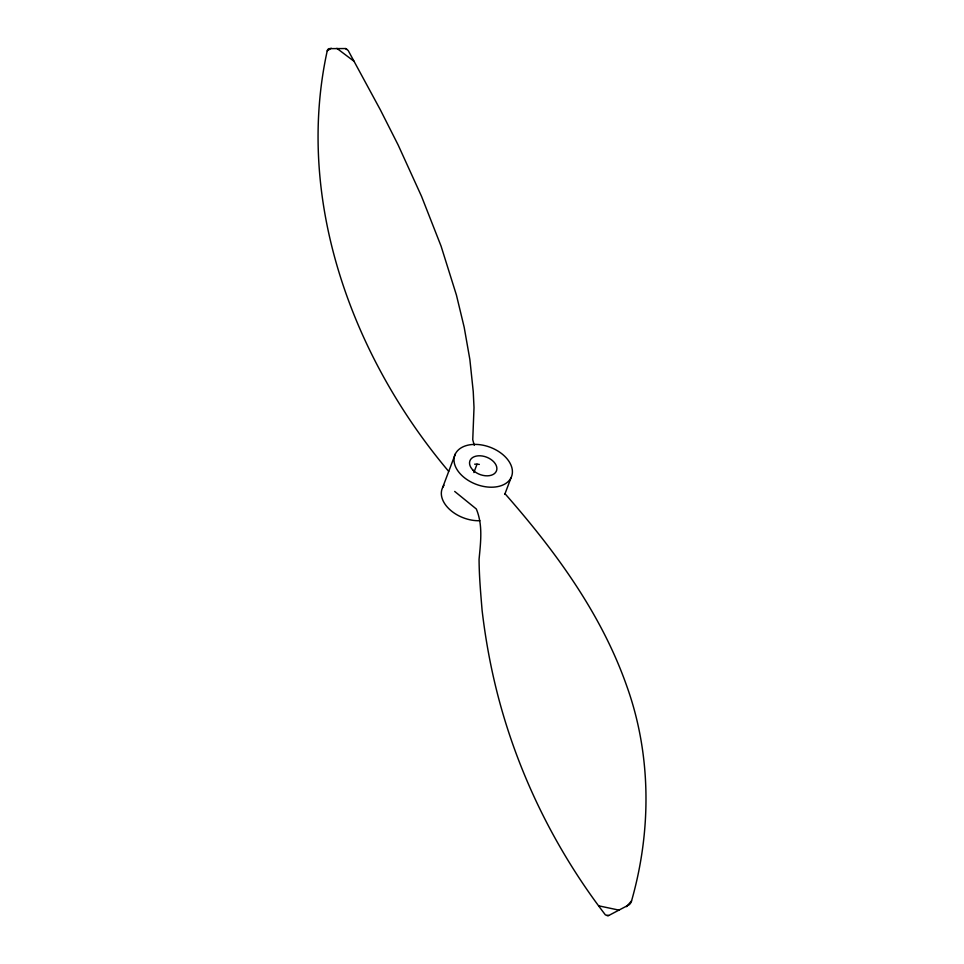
<?xml version="1.0" encoding="UTF-8"?>
<svg xmlns="http://www.w3.org/2000/svg" width="964" height="964" viewBox="0 0 964 964"><rect width="100%" height="100%" fill="white"/><g stroke="black" fill="none" stroke-linecap="round" stroke-linejoin="round"><path stroke-width="1.45" d="M474.276 445.296L472.746 439.777L474.011 407.603L473.24 391.553L469.866 359.536L464.19 327.29L456.442 295.129L441.078 246.145L421.545 196.379L398.156 145.01L380.358 109.848L348.173 50.477L345.413 48.549L328.869 48.646A11.351 5.748 40.7 0 0 327.218 50.887C294.61 200.042 352.366 357.295 448.694 471.396M454.683 491.423L476.312 508.98C483.036 525.067 480.626 542.431 479.072 559.265C479.156 576.327 480.699 593.318 482.096 610.308C486.181 645.193 492.966 679.741 502.847 713.456C524.187 786.238 559.301 854.803 605.452 914.969L608.742 915.499L629.335 904.642A11.351 8.266 -4.7 0 0 631.553 900.894C651.507 831.028 651.507 755.113 626.877 686.38C601.476 613.863 555.3 550.974 505.04 493.761M442.645 487.519L455.321 453.972M473.866 472.553L477.035 464.178L479.349 464.407M504.75 494.399L511.089 477.626A30.318 19.81 20.7 0 0 476.819 444.44A30.318 19.81 20.7 0 0 461.708 475.336A30.318 19.81 20.7 0 0 511.089 477.626M626.431 906.678L631.553 900.894M327.218 50.887L331.182 48.2M607.212 915.8L608.742 915.499M474.637 464.19L477.035 464.178M598.74 905.835L619.358 910.209M345.413 48.549L346.666 48.971M336.87 48.333L354.198 61.419M479.855 520.729A30.318 19.81 20.7 0 1 448.778 508.631A30.318 19.81 20.7 0 1 444.03 485.29M473.131 470.275A14.207 9.291 20.7 0 0 496.267 471.348A14.207 9.291 20.7 0 0 480.205 455.791A14.207 9.291 20.7 0 0 473.131 470.275"/></g></svg>
